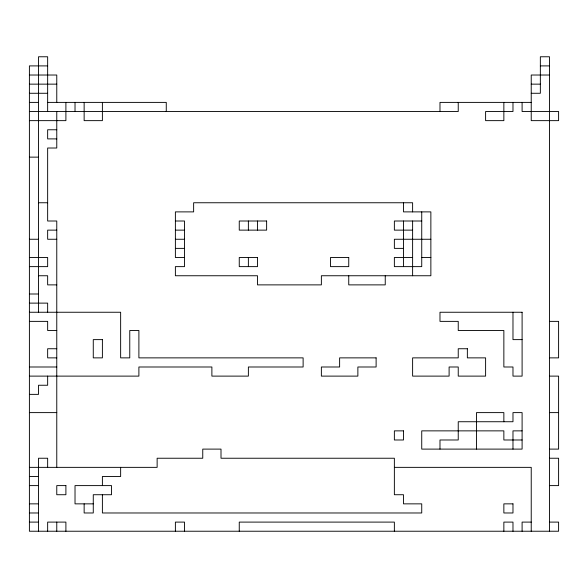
<?xml version="1.0" encoding="UTF-8"?>
<svg xmlns="http://www.w3.org/2000/svg" width="588" height="588" viewBox="0 0 588 588"><rect width="100%" height="100%" fill="white"/><g stroke="black" fill="none" stroke-linecap="round" stroke-linejoin="round"><path stroke-width="0.88" d="M47.65 65.9L29.4 65.9L29.4 531.229L558.6 531.229L558.6 522.1L549.479 522.1M540.35 65.9L549.479 65.9M29.4 75.021L56.771 75.021L56.771 102.393M549.479 75.021L531.229 75.021L531.229 120.643L558.6 120.643L558.6 111.514L522.1 111.514L522.1 102.393M29.4 84.143L56.771 84.143M531.229 84.143L540.35 84.143M29.4 93.272L47.65 93.272M531.229 93.272L540.35 93.272L540.35 56.771L549.479 56.771L549.479 531.229M29.4 102.393L38.521 102.393M47.65 102.393L166.264 102.393L166.264 111.514M531.229 102.393L439.986 102.393L439.986 111.514M29.4 111.514L458.236 111.514L458.236 102.393M29.4 120.643L65.9 120.643L65.9 102.393M56.771 129.764L47.65 129.764L47.65 138.893L56.771 138.893M29.4 157.136L38.521 157.136M38.521 202.757L47.65 202.757M175.386 221.007L184.507 221.007L184.507 266.629L175.386 266.629L175.386 275.75L257.5 275.75L257.5 284.879L321.371 284.879L321.371 275.75L430.864 275.75L430.864 211.886L403.493 211.886L403.493 202.757M421.736 221.007L394.364 221.007L394.364 230.129L412.614 230.129M56.771 230.129L47.65 230.129L47.65 239.257L56.771 239.257M175.386 230.129L184.507 230.129M29.4 239.257L38.521 239.257M175.386 239.257L184.507 239.257M430.864 239.257L394.364 239.257L394.364 248.379L403.493 248.379M175.386 248.379L184.507 248.379M29.4 257.5L47.65 257.5L47.65 266.629L29.4 266.629M184.507 257.5L175.386 257.5L175.386 211.886L193.636 211.886L193.636 202.757L412.614 202.757L412.614 211.886M412.614 257.5L394.364 257.5L394.364 266.629L421.736 266.629L421.736 211.886M421.736 257.5L430.864 257.5M38.521 275.75L47.65 275.75L47.65 284.879L56.771 284.879M29.4 294L38.521 294M29.4 303.121L47.65 303.121L47.65 312.25M29.4 312.25L120.643 312.25L120.643 357.871L129.764 357.871L129.764 330.5L138.893 330.5L138.893 357.871L303.121 357.871L303.121 366.993L248.379 366.993L248.379 376.114L211.886 376.114L211.886 366.993L138.893 366.993L138.893 376.114L29.4 376.114M29.4 321.371L47.65 321.371L47.65 330.5L56.771 330.5M549.479 321.371L558.6 321.371L558.6 357.871L549.479 357.871M522.1 339.621L512.979 339.621L512.979 312.25M56.771 348.743L47.65 348.743L47.65 357.871L56.771 357.871M29.4 366.993L56.771 366.993M549.479 376.114L558.6 376.114L558.6 449.107L549.479 449.107M29.4 394.364L38.521 394.364L38.521 385.243L47.65 385.243L47.65 376.114M29.4 412.614L56.771 412.614M549.479 412.614L558.6 412.614M522.1 430.864L512.979 430.864L512.979 449.107M522.1 439.986L503.857 439.986L503.857 430.864L421.736 430.864L421.736 449.107L522.1 449.107L522.1 412.614L512.979 412.614L512.979 421.736L458.236 421.736L458.236 439.986L439.986 439.986L439.986 449.107M549.479 458.236L558.6 458.236L558.6 485.607L549.479 485.607M29.4 467.357L157.136 467.357L157.136 458.236L202.757 458.236L202.757 449.107L221.007 449.107L221.007 458.236L394.364 458.236L394.364 494.728L403.493 494.728L403.493 503.857L421.736 503.857L421.736 512.979L102.393 512.979L102.393 494.728M394.364 467.357L531.229 467.357L531.229 531.229M29.4 476.486L38.521 476.486M29.4 485.607L38.521 485.607M29.4 503.857L38.521 503.857M93.272 503.857L75.021 503.857L75.021 485.607L111.514 485.607L111.514 494.728L93.272 494.728L93.272 512.979L84.143 512.979L84.143 503.857M29.4 512.979L38.521 512.979M29.4 522.1L38.521 522.1M531.229 522.1L522.1 522.1L522.1 531.229M512.979 102.393L512.979 111.514L485.607 111.514L485.607 120.643L503.857 120.643L503.857 102.393M512.979 531.229L512.979 522.1L503.857 522.1L503.857 531.229M503.857 421.736L503.857 412.614L476.486 412.614L476.486 449.107M412.614 221.007L412.614 275.75M403.493 221.007L403.493 266.629M394.364 531.229L394.364 522.1L239.257 522.1L239.257 531.229M385.243 275.75L385.243 284.879L348.743 284.879L348.743 275.75M257.5 221.007L257.5 230.129M248.379 221.007L248.379 230.129M248.379 257.5L248.379 266.629M184.507 531.229L184.507 522.1L175.386 522.1L175.386 531.229M120.643 467.357L120.643 476.486L102.393 476.486L102.393 485.607M102.393 102.393L102.393 120.643L84.143 120.643L84.143 102.393M75.021 102.393L75.021 111.514M65.9 531.229L65.9 522.1L47.65 522.1L47.65 531.229M56.771 111.514L56.771 148.014L47.65 148.014L47.65 221.007L56.771 221.007L56.771 467.357M56.771 522.1L56.771 531.229M47.65 111.514L47.65 56.771L38.521 56.771L38.521 312.25M47.65 467.357L47.65 458.236L38.521 458.236L38.521 531.229M266.629 221.007L239.257 221.007L239.257 230.129L266.629 230.129L266.629 221.007M257.5 257.5L239.257 257.5L239.257 266.629L257.5 266.629L257.5 257.5M348.743 257.5L330.5 257.5L330.5 266.629L348.743 266.629L348.743 257.5M522.1 312.25L439.986 312.25L439.986 321.371L458.236 321.371L458.236 330.5L503.857 330.5L503.857 366.993L512.979 366.993L512.979 376.114L522.1 376.114L522.1 312.25M102.393 339.621L93.272 339.621L93.272 357.871L102.393 357.871L102.393 339.621M467.357 348.743L458.236 348.743L458.236 357.871L412.614 357.871L412.614 376.114L449.107 376.114L449.107 366.993L458.236 366.993L458.236 376.114L485.607 376.114L485.607 357.871L467.357 357.871L467.357 348.743M376.114 357.871L339.621 357.871L339.621 366.993L321.371 366.993L321.371 376.114L357.871 376.114L357.871 366.993L376.114 366.993L376.114 357.871M403.493 430.864L394.364 430.864L394.364 439.986L403.493 439.986L403.493 430.864M65.9 485.607L56.771 485.607L56.771 494.728L65.9 494.728L65.9 485.607M512.979 503.857L503.857 503.857L503.857 512.979L512.979 512.979L512.979 503.857"/></g></svg>
